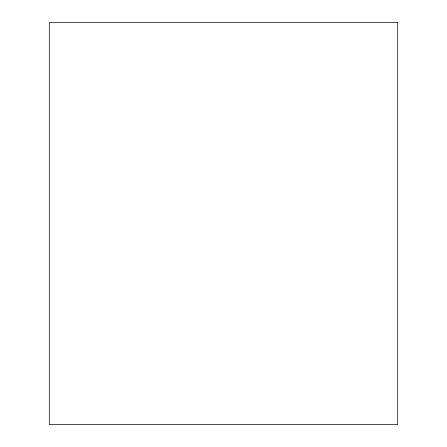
<?xml version="1.0" encoding="UTF-8"?>
<svg xmlns="http://www.w3.org/2000/svg" width="447" height="447" viewBox="0 0 447 447"><rect width="100%" height="100%" fill="white"/><g stroke="black" fill="none" stroke-linecap="round" stroke-linejoin="round"><path stroke-width="0.67" d="M397.701 22.35L49.299 22.35L49.299 424.65L397.701 424.65L397.701 22.35"/></g></svg>
